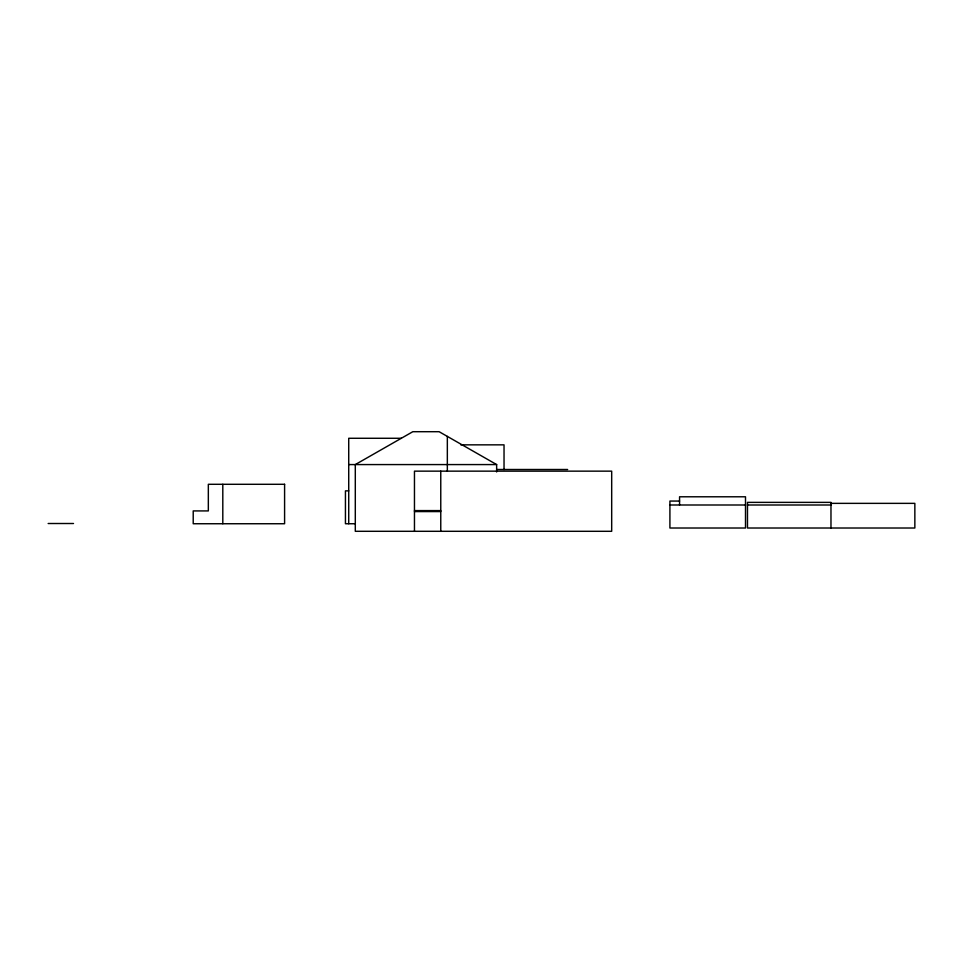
<?xml version="1.0" encoding="UTF-8"?>
<svg xmlns="http://www.w3.org/2000/svg" width="963" height="963" viewBox="0 0 963 963"><rect width="100%" height="100%" fill="white"/><g stroke="black" fill="none" stroke-linecap="round" stroke-linejoin="round"><path stroke-width="1.44" d="M401.318 438.273L348.726 438.273L348.726 523.74M460.771 444.846L504.034 444.846L504.034 469.499M348.726 464.575L496.643 464.575L496.643 471.966M496.643 469.499L567.64 469.499M348.726 490.865L345.44 490.865L345.44 523.74L355.299 523.74M679.565 501.061L669.911 501.061L669.911 528.013L745.506 528.013L745.506 496.788L679.565 496.788L679.565 504.997M830.973 503.36L914.85 503.36L914.85 528.013L747.481 528.013L747.481 502.373L830.973 502.373L830.973 528.013M669.911 504.997L745.506 504.997M747.481 504.997L830.973 504.997M414.463 510.595L440.765 510.595M414.463 511.582L440.765 511.582M48.15 523.511L73.513 523.511M496.643 464.575L439.116 431.701L412.826 431.701L355.299 464.575L355.299 531.299L611.686 531.299L611.686 471.148L414.463 471.148L414.463 531.299M447.338 436.395L447.338 471.148M440.765 471.148L440.765 531.299M222.802 484.293L222.802 523.74M284.591 484.293L208.333 484.293L208.333 510.92L193.214 510.92L193.214 523.74L284.591 523.74L284.591 484.293"/></g></svg>
